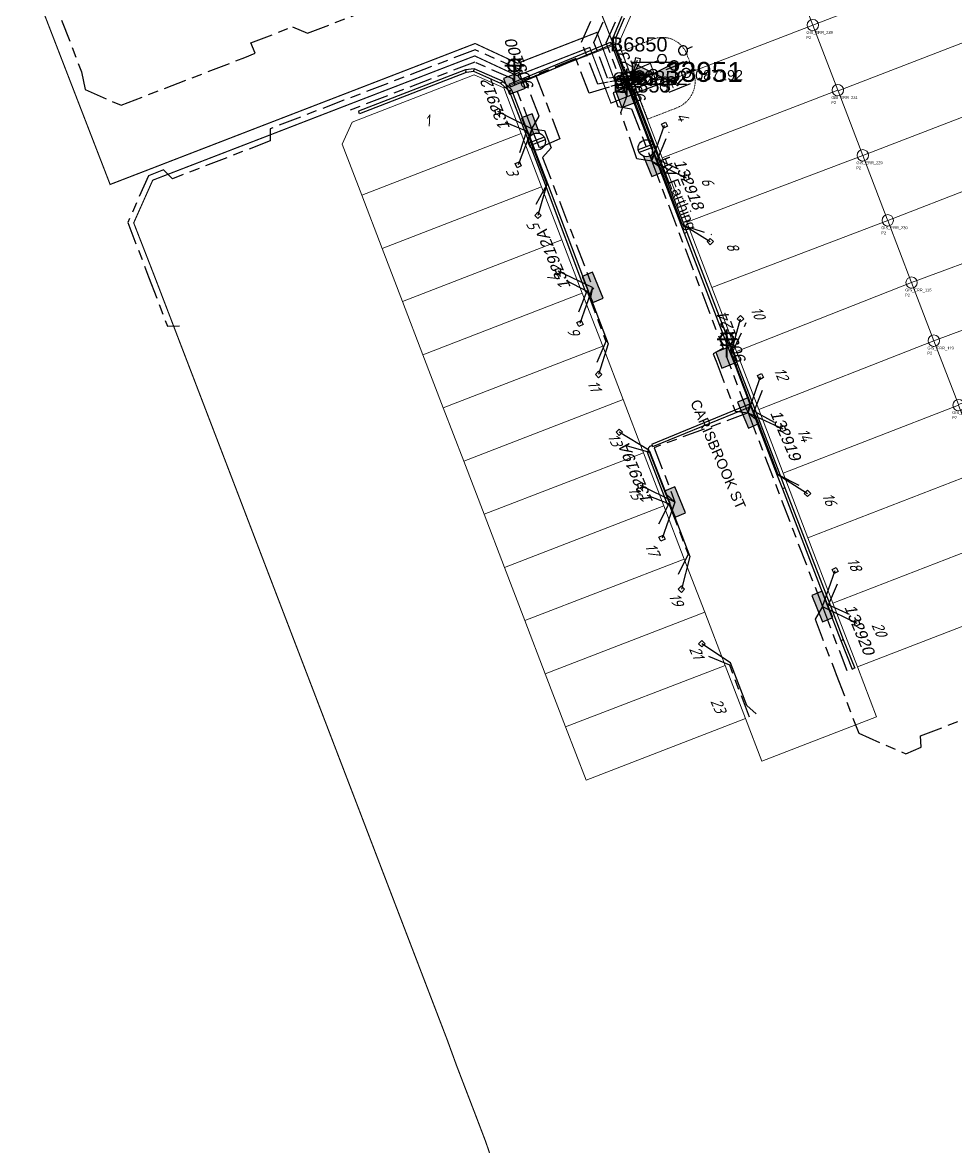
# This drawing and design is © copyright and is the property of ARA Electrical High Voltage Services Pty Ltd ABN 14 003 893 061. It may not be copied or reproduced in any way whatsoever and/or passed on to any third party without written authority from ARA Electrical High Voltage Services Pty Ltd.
# Model space of a CAD drawing. Header units: metres. Extents: x 310412 to 311596, y 6269899 to 6270937.
# Drawn here: x 310512 to 310675.7, y 6269899 to 6270097.6 of the extents above; entities that cross this region are included whole.
import ezdxf
from ezdxf.enums import TextEntityAlignment as Align

# ---------------------------------------------------------------- set-up
doc = ezdxf.new("R2010")
doc.units = ezdxf.units.M
for name, pattern in [('Cable Exist UG', [8.2, 4, -1.2, 1.8, -1.2]), ('HIDDEN', [0.375, 0.25, -0.125]), ('HIDDEN2', [0.1875, 0.125, -0.0625])]:
    doc.linetypes.add(name, pattern=pattern)
doc.layers.get('0').update_dxf_attribs({"color": 6})
for name, color, linetype, lineweight in [('Cadastre Land Parcels_SP_EXT', 9, 'Continuous', 5), ('Cadastre Other Property_SP_EXT', 9, 'HIDDEN', 5), ('Cadastre Roads_SP_EXT', 9, 'Continuous', 5)]:
    doc.layers.add(name, color=color, linetype=linetype, lineweight=lineweight)
for name, color, linetype in [('Duct_SP_EXT', 7, 'Continuous'), ('Equip_HV_EXT', 7, 'Continuous'), ('Equip_LV_EXT', 7, 'Continuous'), ('Equip_SP_SL_EXT', 7, 'Continuous'), ('Mains_HV_EXT', 7, 'Continuous'), ('Mains_LV_EXT', 7, 'Continuous'), ('Notes_LV_MISC', 7, 'Continuous'), ('Services_SP_EXT', 7, 'Continuous'), ('Sub_SP_EXT', 7, 'Continuous'), ('SupportsUG_SP_LV_EXT', 7, 'Continuous'), ('SupportsUG_SP_LV_SL_EXT', 7, 'Continuous'), ('Trench_SP_EXT', 7, 'Continuous')]:
    doc.layers.add(name, color=color, linetype=linetype)
doc.styles.add('ARIAL', font='arial.ttf', dxfattribs={"height": 2})
doc.styles.add('COLUMN_LABEL', font='arial.ttf')
doc.styles.add('iecARIAL', font='arial.ttf', dxfattribs={"height": 2})
doc.styles.add('ISOCP ITALIC', font='isocp.shx', dxfattribs={"oblique": 20})
doc.styles.add('POLE_LABEL', font='arial.ttf')
doc.styles.get("Standard").update_dxf_attribs({"font": 'arial.ttf'})
doc.styles.add('SWITCH_LABEL', font='arial.ttf', dxfattribs={"height": 2.5})
doc.linetypes.add('Cable E UG', pattern='A,6,-0.5,["E",Standard,S=1.7,R=0,X=0.5,Y=-1],-2.9', length=9.4)

# ---------------------------------------------------------------- blocks, each defined once
blk = doc.blocks.new('SUB_PADMOUNT_EXT')
for points in [[(0, 0), (-3.84, 1.92), (-3.84, -1.92)], [(0, 0), (3.84, 1.92), (3.84, -1.92)]]:
    blk.add_hatch(color=256).paths.add_polyline_path(points)
for p, q in [((3.84, 1.92), (-3.84, -1.92)), ((-3.84, 1.92), (3.84, -1.92))]:
    blk.add_line(p, q)
blk.add_lwpolyline([(-3.84, -1.92), (3.84, -1.92), (3.84, 1.92), (-3.84, 1.92)], close=True)
for tag, height, flags, p in [('ASSET_NUM', 3.5, 8, (2, 2)), ('STREET_CODE', 0.2, 9, (1.5, 0)), ('CONSTRUCTED_VOLTAGE', 0.2, 9, (1.5, -0.2)), ('OPERATING_VOLTAGE', 0.2, 9, (1.5, -0.6)), ('ORIENTATION', 0.2, 9, (1.5, -0.8)), ('OWNED_BY', 0.2, 9, (1.5, -1)), ('OPERATED_BY', 0.2, 9, (1.5, -1.2)), ('SECONDARY_VOLTAGE', 0.2, 9, (1.5, -1.6)), ('STATE', 0.2, 9, (1.5, -1.8)), ('NO_PHASES', 0.2, 9, (1.5, -0.4)), ('MAINTAINED_BY', 0.2, 9, (1.5, -1.4)), ('PARENT', 0.2, 9, (1.5, -2)), ('SUBSTATION_TYPE', 0.2, 9, (1.5, -2.2)), ('STREETNAME', 0.2, 9, (1.5, -3)), ('SUBURB', 0.2, 9, (1.5, -3.2)), ('Z', 0.2, 1, (1.5, -3.6)), ('USAGE', 0.2, 9, (1.5, -2.4)), ('LEGEND', 0.2, 9, (1.5, -2.6)), ('LOCATION', 0.2, 9, (1.5, -2.8)), ('NOTES', 0.2, 9, (1.5, -3.4))]:
    blk.add_attdef(tag, text='', height=height, dxfattribs=dict(flags=flags)).set_placement(p, align=Align.MIDDLE_LEFT)
blk = doc.blocks.new('COLUMN_EXT')
blk.add_hatch(color=256).paths.add_polyline_path([(-1.49, 1.48), (-1.49, -1.49), (1.48, -1.49), (1.48, 1.48)])
blk.add_lwpolyline([(-1.49, -1.49), (1.48, -1.49), (1.48, 1.48), (-1.49, 1.48)], close=True)
at = {"style": 'COLUMN_LABEL', "oblique": 15, "flags": 8}
blk.add_attdef('ASSET_NUM', text='', height=2, rotation=180, dxfattribs=at).set_placement((2, 2), align=Align.MIDDLE_LEFT)
at = {"flags": 9}
for tag, style, p in [('STRUCTURE_PLANT_NUMBER', 'POLE_LABEL', (1.81, 0.03)), ('STREET_CODE', 'COLUMN_LABEL', (1.81, -0.2))]:
    blk.add_attdef(tag, text='', height=0.2, dxfattribs=dict(at, style=style)).set_placement(p, align=Align.MIDDLE_LEFT)
for tag, p in [('COLUMN_TYPE', (1.81, -0.4)), ('OWNED_BY', (1.81, -0.6)), ('STATE', (1.81, -0.8)), ('USAGE', (1.81, -1)), ('STREETNAME', (1.81, -1.6)), ('SUBURB', (1.81, -1.8)), ('LEGEND', (1.81, -1.2)), ('LOCATION', (1.81, -1.4)), ('NOTES', (1.81, -2))]:
    blk.add_attdef(tag, text='', height=0.2, dxfattribs=at).set_placement(p, align=Align.MIDDLE_LEFT)
at = {"flags": 1}
blk.add_attdef('Z', (1.81, -2.35), '', height=0.2, dxfattribs=at)
blk = doc.blocks.new('PILLAR_EXT')
blk.add_hatch(color=256).paths.add_polyline_path([(-2.475, 0.99), (-2.475, -0.99), (2.475, -0.99), (2.475, 0.99)])
blk.add_lwpolyline([(-2.475, -0.99), (2.475, -0.99), (2.475, 0.99), (-2.475, 0.99)], close=True)
at = {"style": 'ARIAL', "oblique": 15, "flags": 8}
blk.add_attdef('ASSET_NUM', (1.5, 3.5), '', height=2, dxfattribs=at)
for tag, p, flags in [('OWNED_BY', (0, -0.2), 9), ('STATE', (0, -0.4), 9), ('SUPPORT_TYPE', (0, -0.6), 9), ('STREETNAME', (0, -1.8), 9), ('SUBURB', (0, -2), 1), ('USAGE', (0, -0.8), 9), ('LEGEND', (0, -1), 9), ('LOCATION', (0, -1.2), 9), ('NOTES', (0, -1.4), 9), ('PARENT', (0, -1.6), 9)]:
    blk.add_attdef(tag, p, '', height=0.2, dxfattribs=dict(flags=flags))
blk = doc.blocks.new('SL_LANTERN_EXT')
at = {"lineweight": 40}
for p, q in [((-1.46, 5.68), (-1.06, 5.28)), ((0, 1.97), (0, 6.47)), ((1.46, 5.68), (1.06, 5.28)), ((-2.25, 4.22), (2.25, 4.22)), ((-1.46, 2.76), (-1.06, 3.16)), ((0, 0), (0, 2.72)), ((1.46, 2.76), (1.06, 3.16))]:
    blk.add_line(p, q, dxfattribs=at)
blk.add_circle((0, 4.22), 1.5, dxfattribs=at)
at = {"style": 'iecARIAL', "flags": 9}
blk.add_attdef('ASSET_NUM', (1.5, 1.5), '', height=2.5, dxfattribs=at)
for tag, p, height, flags in [('OPERATING_VOLTAGE', (0.98, -1.65), 0.2, 9), ('ORIENTATION', (0.98, -1.85), 0.2, 9), ('OWNED_BY', (0.98, -2.05), 0.2, 9), ('STATE', (0.98, -2.25), 0.2, 9), ('CONSTRUCTED_VOLTAGE', (0.98, -0.65), 0.2, 9), ('CONTROL_TYPE', (0.98, -0.85), 0.2, 9), ('LANTERN_PURPOSE', (0.98, -1.05), 0.2, 9), ('LANTERN_TYPE', (0.98, -1.25), 0.2, 9), ('NO_PHASES', (0.98, -1.45), 0.2, 9), ('USAGE', (0.98, -2.45), 0.2, 9), ('CEXIST', (0.98, -2.65), 0.2, 9), ('LNUMBER', (2.18, -3.25), 2.5, 8), ('CNEW', (0.98, -2.85), 0.2, 9), ('CNUMBER', (0.98, -3.05), 0.2, 9), ('CREMOVE', (0.98, -3.25), 0.2, 9), ('CREPLACE', (0.98, -3.45), 0.2, 9), ('LKINGHEIGHT', (0.98, -3.65), 0.2, 9), ('LBRACKET', (0.98, -3.85), 0.2, 9), ('LBRACKETVOCAB', (0.98, -4.05), 0.2, 9), ('LCATEGORY', (0.98, -4.25), 0.2, 9), ('LCHARGE1', (0.98, -4.45), 0.2, 9), ('LCHARGE1PERCENT', (0.98, -4.65), 0.2, 9), ('LCHARGE2', (0.98, -4.85), 0.2, 9), ('LCHARGE2PERCENT', (0.98, -5.05), 0.2, 9), ('LCHARGE3', (0.98, -5.25), 0.2, 9), ('LCHARGE3PERCENT', (0.98, -5.45), 0.2, 9), ('LEXIST', (0.98, -5.65), 0.2, 9), ('LLAMP', (0.98, -5.85), 0.2, 9), ('LLAMPVOCAB', (0.98, -6.05), 0.2, 9), ('LMAST', (0.98, -6.25), 0.2, 9), ('LMASTVOCAB', (0.98, -6.45), 0.2, 9), ('LNEW', (0.98, -6.65), 0.2, 9), ('LANTNUMBER', (0.98, -6.85), 0.2, 9), ('LOUTREACH', (0.98, -7.25), 0.2, 9), ('LOUTREACHVOCAB', (0.98, -7.45), 0.2, 9), ('LRATECODE', (0.98, -7.65), 0.2, 9), ('LREMOVE', (0.98, -7.85), 0.2, 9), ('LREPLACE', (0.98, -8.05), 0.2, 9), ('STREETNAME', (0.98, -9.25), 0.2, 9), ('SUBURB', (0.98, -9.45), 0.2, 1), ('LTYPE', (0.98, -8.25), 0.2, 9), ('LTYPEVOCAB', (0.98, -8.45), 0.2, 9), ('LEGEND', (0.98, -8.65), 0.2, 9), ('LOCATION', (0.98, -8.85), 0.2, 9), ('NOTES', (0.98, -9.05), 0.2, 9)]:
    blk.add_attdef(tag, p, '', height=height, dxfattribs=dict(flags=flags))
blk = doc.blocks.new('CCP_EXT')
at = {"flags": 9}
for tag, p in [('STATE', (0, -1.8)), ('NOTES', (0, -2))]:
    blk.add_attdef(tag, text='', height=0.2, dxfattribs=at).set_placement(p, align=Align.MIDDLE_LEFT)
blk.add_wipeout([(0, 0.57), (0.57, 0), (0, -0.57), (-0.57, 0)])
blk.add_lwpolyline([(-0.57, 0), (0, 0.57), (0.57, 0), (0, -0.57), (-0.57, 0)])
at = {"flags": 1}
blk.add_attdef('Z', (0, 0), '', height=0.2, dxfattribs=at)
at = {"flags": 9}
for tag, p in [('CCP_TYPE', (0, 0)), ('CONSTRUCTED_VOLTAGE', (0, -0.2)), ('OPERATING_VOLTAGE', (0, -0.6)), ('ORIENTATION', (0, -0.8)), ('OWNED_BY', (0, -1)), ('NO_PHASES', (0, -0.4)), ('USAGE', (0, -1.2)), ('LEGEND', (0, -1.4)), ('LIFE_SUPPORT', (0, -1.6))]:
    blk.add_attdef(tag, text='', height=0.2, dxfattribs=at).set_placement(p, align=Align.MIDDLE_LEFT)
blk = doc.blocks.new('LV_UG_DFUSE_CLOSED_EXT')
for points in [[(1, 0), (0, 0)], [(5.04, 0.73), (2.16, -0.72)], [(5.05, -0.71), (2.16, 0.72)], [(6.2, 0.01), (7.2, 0.01)]]:
    blk.add_lwpolyline(points)
for centre in [(1.8, 0), (5.4, 0.01)]:
    blk.add_circle(centre, 0.8)
at = {"flags": 9}
for tag, p in [('ACTUAL_STATUS', (0, 0)), ('CONSTRUCTED_VOLTAGE', (0, -0.2)), ('OPERATING_VOLTAGE', (0, -0.6)), ('ORIENTATION', (0, -0.8)), ('STATE', (0, -1)), ('SWITCH_TYPE', (0, -1.2)), ('NO_PHASES', (0, -0.4)), ('USAGE', (0, -1.4)), ('NOTES', (0, -1.6))]:
    blk.add_attdef(tag, text='', height=0.2, dxfattribs=at).set_placement(p, align=Align.MIDDLE_LEFT)
at = {"flags": 1}
blk.add_attdef('Z', (0, 0), '', height=0.2, dxfattribs=at)
blk = doc.blocks.new('LV_UG_LINKS_CLOSED_EXT')
blk.add_wipeout([(-1.06, 1.06), (-1.18, 0.92), (-1.29, 0.76), (-1.37, 0.59), (-1.43, 0.42), (-1.48, 0.23), (-1.49, 0.05), (-1.49, -0.14), (-1.46, -0.33), (-1.41, -0.51), (-1.33, -0.68), (-1.24, -0.84), (-1.12, -0.99), (-0.99, -1.12), (-0.84, -1.24), (-0.68, -1.33), (-0.51, -1.41), (-0.33, -1.46), (-0.14, -1.49), (0.05, -1.49), (0.23, -1.48), (0.42, -1.43), (0.59, -1.37), (0.76, -1.29), (0.92, -1.18), (1.06, -1.06), (1.18, -0.92), (1.29, -0.76), (1.37, -0.59), (1.43, -0.42), (1.48, -0.23), (1.49, -0.05), (1.49, 0.14), (1.46, 0.33), (1.41, 0.51), (1.33, 0.68), (1.24, 0.84), (1.12, 0.99), (0.99, 1.12), (0.84, 1.24), (0.68, 1.33), (0.51, 1.41), (0.33, 1.46), (0.14, 1.49), (-0.05, 1.49), (-0.23, 1.48), (-0.42, 1.43), (-0.59, 1.37), (-0.76, 1.29), (-0.92, 1.18)])
for p, q in [((-0.25, -1.48), (-0.25, 1.48)), ((0.25, -1.48), (0.25, 1.48))]:
    blk.add_line(p, q)
blk.add_circle((0, 0), 1.5)
at = {"flags": 9}
for tag, p in [('ACTUAL_STATUS', (0, 0)), ('CONSTRUCTED_VOLTAGE', (0, -0.2)), ('OPERATING_VOLTAGE', (0, -0.6)), ('ORIENTATION', (0, -0.8)), ('STATE', (0, -1)), ('SWITCH_TYPE', (0, -1.2)), ('NO_PHASES', (0, -0.4)), ('USAGE', (0, -1.4)), ('NOTES', (0, -1.6))]:
    blk.add_attdef(tag, text='', height=0.2, dxfattribs=at).set_placement(p, align=Align.MIDDLE_LEFT)
at = {"flags": 1}
blk.add_attdef('Z', (0, 0), '', height=0.2, dxfattribs=at)
blk = doc.blocks.new('SWG_HOLEC_SU_EXT')
blk.add_line((1.8, -2), (5.8, -2))
for points in [[(1, 0), (0, 0)], [(6.6, 0), (7.6, 0)]]:
    blk.add_lwpolyline(points)
for points in [[(1.8, -0.8, 1), (1.8, 0.8, 1)], [(5.8, -0.8, 1), (5.8, 0.8, 1)]]:
    blk.add_lwpolyline(points, format="xyb", close=True)
at = {"style": 'SWITCH_LABEL', "flags": 8}
blk.add_attdef('ASSET_NUM', text='', height=2.5, rotation=179.9544, dxfattribs=at).set_placement((-2.4, 0), align=Align.MIDDLE_LEFT)
at = {"flags": 1}
blk.add_attdef('Z', (0, 0), '', height=0.2, dxfattribs=at)
at = {"flags": 9}
for tag, p in [('ACTUAL_STATUS', (0, -0.4)), ('CONSTRUCTED_VOLTAGE', (0, -0.6)), ('OPERATING_VOLTAGE', (0, -1)), ('ORIENTATION', (0, -1.2)), ('OWNED_BY', (0, -1.4)), ('STATE', (0, -1.8)), ('SWITCH_TYPE', (0, -2)), ('NO_PHASES', (0, -0.8)), ('PARENT', (0, -1.6)), ('STREETNAME', (0, -2.6)), ('SUBURB', (0, -2.8)), ('USAGE', (0, -2.2)), ('LOCATION', (0, -2.4)), ('NOTES', (0, -3))]:
    blk.add_attdef(tag, text='', height=0.2, dxfattribs=at).set_placement(p, align=Align.MIDDLE_LEFT)
at = {"style": 'SWITCH_LABEL', "flags": 9}
blk.add_attdef('STREET_CODE', text='', height=0.2, dxfattribs=at).set_placement((0, -0.2), align=Align.MIDDLE_LEFT)
blk = doc.blocks.new('SWG_HOLEC_SU_NO_EXT')
blk.add_line((1.8, -2), (5.8, -2))
for points in [[(1, 0), (0, 0)], [(6.6, 0), (7.6, 0)]]:
    blk.add_lwpolyline(points)
for points in [[(1.8, -0.8, 1), (1.8, 0.8, 1)], [(5.8, -0.8, 1), (5.8, 0.8, 1)]]:
    blk.add_lwpolyline(points, format="xyb", close=True)
at = {"insert": (5.31, -3.64), "char_height": 1.4, "width": 3.8863, "attachment_point": 1, "rotation": 180}
blk.add_mtext('{\\fArial|b0|i0|c0|p34;N/O}', dxfattribs=at)
at = {"style": 'SWITCH_LABEL', "flags": 8}
blk.add_attdef('ASSET_NUM', text='', height=2.5, rotation=179.9544, dxfattribs=at).set_placement((-2.4, 0), align=Align.MIDDLE_LEFT)
at = {"flags": 1}
blk.add_attdef('Z', (0, 0), '', height=0.2, dxfattribs=at)
at = {"flags": 9}
for tag, p in [('ACTUAL_STATUS', (0, -0.4)), ('CONSTRUCTED_VOLTAGE', (0, -0.6)), ('OPERATING_VOLTAGE', (0, -1)), ('ORIENTATION', (0, -1.2)), ('OWNED_BY', (0, -1.4)), ('STATE', (0, -1.8)), ('SWITCH_TYPE', (0, -2)), ('NO_PHASES', (0, -0.8)), ('PARENT', (0, -1.6)), ('STREETNAME', (0, -2.6)), ('SUBURB', (0, -2.8)), ('USAGE', (0, -2.2)), ('LOCATION', (0, -2.4)), ('NOTES', (0, -3))]:
    blk.add_attdef(tag, text='', height=0.2, dxfattribs=at).set_placement(p, align=Align.MIDDLE_LEFT)
at = {"style": 'SWITCH_LABEL', "flags": 9}
blk.add_attdef('STREET_CODE', text='', height=0.2, dxfattribs=at).set_placement((0, -0.2), align=Align.MIDDLE_LEFT)
blk = doc.blocks.new('Err_Circle')
at = {"color": 1}
blk.add_circle((0, 0), 1, dxfattribs=at)
for tag, p in [('ERR_TYPE', (-1.14, -2.45)), ('ERR_NUMBER', (-1.12, -1.55))]:
    blk.add_attdef(tag, p, '', height=0.5, dxfattribs=at)

msp = doc.modelspace()

# ---------------------------------------------------------------- linework, layer by layer
at = {"layer": 'Cadastre Land Parcels_SP_EXT', "linetype": 'Continuous'}
for points in [[(310681.46, 6270109.06), (310678.15, 6270117.69), (310672.98, 6270119.99), (310645.91, 6270109.53), (310650.65, 6270097.15), (310650.66, 6270097.12), (310681.46, 6270109.06)], [(310650.65, 6270097.15), (310645.91, 6270109.53), (310618.83, 6270099.06), (310616.53, 6270093.89), (310619.85, 6270085.22), (310650.65, 6270097.15)], [(310685.9, 6270097.48), (310681.46, 6270109.06), (310650.66, 6270097.12), (310655.03, 6270085.72), (310655.08, 6270085.61), (310685.9, 6270097.48)], [(310690.25, 6270086.12), (310685.9, 6270097.48), (310655.08, 6270085.61), (310659.42, 6270074.27), (310659.42, 6270074.25), (310690.25, 6270086.12)], [(310655.03, 6270085.72), (310650.66, 6270097.12), (310650.65, 6270097.15), (310619.85, 6270085.22), (310624.21, 6270073.85), (310655.03, 6270085.72)], [(310599.46, 6270078.09), (310596.39, 6270086.1), (310591.22, 6270088.4), (310569.77, 6270080.11), (310568.04, 6270076.22), (310571.47, 6270067.28), (310599.46, 6270078.09)], [(310659.42, 6270074.27), (310655.08, 6270085.61), (310655.03, 6270085.72), (310624.21, 6270073.85), (310628.56, 6270062.51), (310659.42, 6270074.27)], [(310694.6, 6270074.79), (310690.25, 6270086.12), (310659.42, 6270074.25), (310663.73, 6270063.05), (310663.8, 6270062.86), (310694.6, 6270074.79)], [(310603.04, 6270068.75), (310599.46, 6270078.09), (310571.47, 6270067.28), (310575.05, 6270057.94), (310603.04, 6270068.75)], [(310663.8, 6270062.86), (310663.73, 6270063.05), (310659.42, 6270074.25), (310659.42, 6270074.27), (310628.56, 6270062.51), (310632.95, 6270051.07), (310663.8, 6270062.86)], [(310698.96, 6270063.41), (310694.6, 6270074.79), (310663.8, 6270062.86), (310667.94, 6270052.07), (310667.99, 6270051.92), (310698.96, 6270063.41)], [(310606.62, 6270059.42), (310603.04, 6270068.75), (310575.05, 6270057.94), (310578.63, 6270048.6), (310606.62, 6270059.42)], [(310702.86, 6270053.24), (310698.96, 6270063.41), (310667.99, 6270051.92), (310671.9, 6270041.73), (310702.86, 6270053.24)], [(310667.99, 6270051.92), (310667.94, 6270052.07), (310663.8, 6270062.86), (310632.95, 6270051.07), (310637.25, 6270039.84), (310667.99, 6270051.92)], [(310610.19, 6270050.08), (310606.62, 6270059.42), (310578.63, 6270048.6), (310582.21, 6270039.26), (310610.19, 6270050.08)], [(310671.9, 6270041.73), (310667.99, 6270051.92), (310637.25, 6270039.84), (310641.15, 6270029.67), (310671.9, 6270041.73)], [(310707.2, 6270041.92), (310702.86, 6270053.24), (310671.9, 6270041.73), (310676.2, 6270030.51), (310707.2, 6270041.92)], [(310613.77, 6270040.74), (310610.19, 6270050.08), (310582.21, 6270039.26), (310585.79, 6270029.93), (310613.77, 6270040.74)], [(310676.24, 6270030.4), (310676.2, 6270030.51), (310671.9, 6270041.73), (310641.15, 6270029.67), (310645.45, 6270018.46), (310676.24, 6270030.4)], [(310617.35, 6270031.4), (310613.77, 6270040.74), (310585.79, 6270029.93), (310589.37, 6270020.59), (310617.35, 6270031.4)], [(310620.93, 6270022.06), (310617.35, 6270031.4), (310589.37, 6270020.59), (310592.95, 6270011.25), (310620.93, 6270022.06)], [(310680.6, 6270019.04), (310680.55, 6270019.17), (310676.24, 6270030.4), (310645.45, 6270018.46), (310649.8, 6270007.11), (310680.6, 6270019.04)], [(310624.51, 6270012.73), (310620.93, 6270022.06), (310592.95, 6270011.25), (310596.53, 6270001.91), (310624.51, 6270012.73)], [(310684.99, 6270007.59), (310684.91, 6270007.79), (310680.6, 6270019.04), (310649.8, 6270007.11), (310654.19, 6269995.66), (310684.99, 6270007.59)], [(310628.09, 6270003.39), (310624.51, 6270012.73), (310596.53, 6270001.91), (310600.11, 6269992.57), (310628.09, 6270003.39)], [(310689.29, 6269996.35), (310689.29, 6269996.37), (310684.99, 6270007.59), (310654.19, 6269995.66), (310658.49, 6269984.44), (310689.29, 6269996.35)], [(310631.67, 6269994.05), (310628.09, 6270003.39), (310600.11, 6269992.57), (310603.69, 6269983.24), (310631.67, 6269994.05)], [(310635.25, 6269984.71), (310631.67, 6269994.05), (310603.69, 6269983.24), (310607.27, 6269973.9), (310635.25, 6269984.71)], [(310638.83, 6269975.38), (310635.25, 6269984.71), (310607.27, 6269973.9), (310610.85, 6269964.56), (310638.83, 6269975.38)]]:
    msp.add_lwpolyline(points, close=True, dxfattribs=at)
at = {"layer": 'Duct_SP_EXT'}
for p, q in [((310617.15, 6270098.65), (310615.6, 6270095.05)), ((310617.54, 6270098.35), (310616.08, 6270094.94)), ((310597.38, 6270086.77), (310615.13, 6270094.15)), ((310597.56, 6270086.33), (310615.31, 6270093.71)), ((310615.13, 6270094.15), (310615.22, 6270093.93)), ((310615.31, 6270093.71), (310615.22, 6270093.93)), ((310615.6, 6270095.05), (310615.55, 6270093.23)), ((310615.55, 6270093.23), (310615.79, 6270093.22)), ((310615.57, 6270093.14), (310615.79, 6270093.22)), ((310615.6, 6270095.05), (310615.84, 6270095)), ((310616.02, 6270093.31), (310615.79, 6270093.22)), ((310616.03, 6270093.22), (310615.79, 6270093.22)), ((310616.08, 6270094.94), (310615.84, 6270095)), ((310616.08, 6270094.94), (310616.03, 6270093.22)), ((310589.69, 6270089.27), (310570.9, 6270082)), ((310591.21, 6270089.49), (310589.69, 6270089.27)), ((310589.69, 6270089.27), (310589.75, 6270089.04)), ((310591.14, 6270089), (310591.17, 6270089.24)), ((310591.21, 6270089.49), (310591.17, 6270089.24)), ((310596.16, 6270087.28), (310591.21, 6270089.49)), ((310589.81, 6270088.81), (310571.08, 6270081.55)), ((310589.81, 6270088.81), (310589.75, 6270089.04)), ((310591.14, 6270089), (310589.81, 6270088.81)), ((310595.9, 6270086.87), (310591.14, 6270089)), ((310596.16, 6270087.28), (310596.03, 6270087.07)), ((310597.77, 6270085.84), (310596.16, 6270087.28)), ((310595.9, 6270086.87), (310596.03, 6270087.07)), ((310597.45, 6270085.48), (310595.9, 6270086.87)), ((310597.38, 6270086.77), (310597.47, 6270086.55)), ((310597.39, 6270085.57), (310597.61, 6270085.66)), ((310597.45, 6270085.48), (310597.61, 6270085.66)), ((310597.56, 6270086.33), (310597.47, 6270086.55)), ((310597.77, 6270085.84), (310597.61, 6270085.66)), ((310597.84, 6270085.74), (310597.61, 6270085.66)), ((310618.73, 6270084.91), (310618.96, 6270084.99)), ((310618.73, 6270084.91), (310618.96, 6270084.99)), ((310619.18, 6270085.08), (310618.96, 6270084.99)), ((310619.18, 6270085.08), (310618.96, 6270084.99)), ((310570.9, 6270082), (310570.99, 6270081.78)), ((310571.08, 6270081.55), (310570.99, 6270081.78)), ((310603.72, 6270069.08), (310603.95, 6270069.16)), ((310604.17, 6270069.25), (310603.95, 6270069.16)), ((310628.07, 6270060.61), (310628.3, 6270060.69)), ((310628.52, 6270060.78), (310628.3, 6270060.69)), ((310610.82, 6270050.27), (310611.04, 6270050.36)), ((310611.27, 6270050.44), (310611.04, 6270050.36)), ((310636.67, 6270039.59), (310636.44, 6270039.5)), ((310636.67, 6270039.59), (310636.44, 6270039.5)), ((310636.67, 6270039.59), (310637.46, 6270037.53)), ((310636.22, 6270039.42), (310636.44, 6270039.5)), ((310636.22, 6270039.42), (310636.44, 6270039.5)), ((310636.22, 6270039.42), (310637.01, 6270037.35)), ((310637.01, 6270037.35), (310637.23, 6270037.44)), ((310637.46, 6270037.53), (310637.23, 6270037.44)), ((310622.38, 6270023.57), (310639.59, 6270030.63)), ((310622.57, 6270023.12), (310639.77, 6270030.18)), ((310639.59, 6270030.63), (310639.68, 6270030.4)), ((310639.77, 6270030.18), (310639.68, 6270030.4)), ((310640.12, 6270029.25), (310640.35, 6270029.34)), ((310640.12, 6270029.25), (310640.35, 6270029.34)), ((310640.57, 6270029.43), (310640.35, 6270029.34)), ((310640.57, 6270029.43), (310640.35, 6270029.34)), ((310621.61, 6270022.08), (310621.83, 6270022.16)), ((310622.06, 6270022.25), (310621.83, 6270022.16)), ((310622.38, 6270023.57), (310622.47, 6270023.34)), ((310622.57, 6270023.12), (310622.47, 6270023.34)), ((310644.42, 6270018.07), (310644.65, 6270018.15)), ((310644.42, 6270018.07), (310645.32, 6270015.73)), ((310644.87, 6270018.24), (310644.65, 6270018.15)), ((310644.87, 6270018.24), (310645.77, 6270015.9)), ((310645.32, 6270015.73), (310645.54, 6270015.82)), ((310645.77, 6270015.9), (310645.54, 6270015.82)), ((310625.14, 6270012.98), (310625.37, 6270013.07)), ((310625.59, 6270013.16), (310625.37, 6270013.07)), ((310653.18, 6269995.26), (310653.4, 6269995.35)), ((310653.18, 6269995.26), (310653.4, 6269995.35)), ((310653.18, 6269995.26), (310655.56, 6269989.07)), ((310653.63, 6269995.44), (310653.4, 6269995.35)), ((310653.63, 6269995.44), (310653.4, 6269995.35)), ((310653.63, 6269995.44), (310656, 6269989.25)), ((310655.56, 6269989.07), (310655.78, 6269989.16)), ((310655.56, 6269989.07), (310657.55, 6269984.06)), ((310656, 6269989.25), (310655.78, 6269989.16)), ((310656, 6269989.25), (310658, 6269984.24)), ((310657.55, 6269984.06), (310657.77, 6269984.15)), ((310658, 6269984.24), (310657.77, 6269984.15))]:
    msp.add_line(p, q, dxfattribs=at)
at = {"layer": 'Mains_HV_EXT', "linetype": 'Cable E UG', "const_width": 0.2}
msp.add_lwpolyline([(310622.76, 6270088.67), (310621.62, 6270087.02), (310621.62, 6270087.02), (310619.19, 6270085.85), (310620.38, 6270082.62)], dxfattribs=at)
at = {"layer": 'Mains_LV_EXT', "linetype": 'Cable Exist UG'}
for points in [[(310518.77, 6270098.03), (310522.28, 6270088.96), (310522.94, 6270085.84), (310522.94, 6270085.84), (310529.22, 6270083.06), (310550.93, 6270091.45), (310552.79, 6270092.24), (310552, 6270094.01), (310552, 6270094.01), (310559.33, 6270096.84), (310561.97, 6270095.7), (310561.97, 6270095.7), (310586.52, 6270105.2)], [(310639.3, 6270029.05), (310622.79, 6270022.94), (310622.79, 6270022.94), (310626.45, 6270013.39)]]:
    msp.add_lwpolyline(points, dxfattribs=at)
at = {"layer": 'Notes_LV_MISC', "linetype": 'Cable Exist UG'}
for points in [[(310639.3, 6270029.05), (310635.55, 6270038.84)], [(310652.33, 6269995.05), (310656.63, 6269983.82)]]:
    msp.add_lwpolyline(points, dxfattribs=at)
at = {"layer": 'Trench_SP_EXT', "linetype": 'Cable Exist UG'}
for points in [[(310615.22, 6270093.93), (310615.82, 6270094.16)], [(310623.87, 6270087.66), (310618.69, 6270085.69)], [(310597.47, 6270086.55), (310596.9, 6270086.3)], [(310600.37, 6270078.5), (310596.53, 6270080.11)], [(310621.83, 6270022.16), (310617.83, 6270023.28)], [(310625.37, 6270013.07), (310623.3, 6270008.97)], [(310639.53, 6269975.62), (310636.07, 6269984.73), (310631.15, 6269986.8)]]:
    msp.add_lwpolyline(points, dxfattribs=at)
msp.add_lwpolyline([(310622.47, 6270023.34), (310622.07, 6270023.16), (310622.07, 6270023.16, 0.425137), (310621.83, 6270022.16)], format="xyb", dxfattribs=at)

# ---------------------------------------------------------------- block references
at = {"layer": 'Cadastre Land Parcels_SP_EXT', "linetype": 'Continuous'}
for p, values in [((310650.65, 6270097.15), {'ERR_NUMBER': 'GIS_ERR_228', 'ERR_TYPE': 'P2'}), ((310655.03, 6270085.72), {'ERR_NUMBER': 'GIS_ERR_231', 'ERR_TYPE': 'P2'}), ((310659.42, 6270074.27), {'ERR_NUMBER': 'GIS_ERR_229', 'ERR_TYPE': 'P2'}), ((310663.8, 6270062.86), {'ERR_NUMBER': 'GIS_ERR_230', 'ERR_TYPE': 'P2'}), ((310667.99, 6270051.92), {'ERR_NUMBER': 'GIS_ERR_115', 'ERR_TYPE': 'P2'}), ((310671.9, 6270041.73), {'ERR_NUMBER': 'GIS_ERR_119', 'ERR_TYPE': 'P2'}), ((310676.24, 6270030.4), {'ERR_NUMBER': 'GIS_ERR_121', 'ERR_TYPE': 'P2'})]:
    msp.add_blockref('Err_Circle', p, dxfattribs=at).add_auto_attribs(values)
at = {"layer": 'Equip_LV_EXT', "rotation": 205.5689123197365}
msp.add_blockref('LV_UG_DFUSE_CLOSED_EXT', (310622.12, 6270088.36), dxfattribs=at)
at = {"layer": 'Equip_SP_SL_EXT', "xscale": 0.75, "yscale": 0.75, "zscale": 0.75}
for p in [(310598.28, 6270086.91), (310618.01, 6270084.6), (310635.55, 6270038.84)]:
    msp.add_blockref('SL_LANTERN_EXT', p, dxfattribs=at)
at = {"layer": 'Sub_SP_EXT'}
ref = msp.add_blockref('SUB_PADMOUNT_EXT', (310622.76, 6270088.67), dxfattribs=at)
ref.add_attrib('ASSET_NUM', '33951', dxfattribs={"layer": '0', "height": 3.5}).set_placement((310624.76, 6270088.92), align=Align.MIDDLE_LEFT)
at = {"layer": 'SupportsUG_SP_LV_EXT'}
ref = msp.add_blockref('PILLAR_EXT', (310601.35, 6270078.91), dxfattribs=dict(at, rotation=111.0549248773316))
ref.add_attrib('ASSET_NUM', '132912', (310597.54, 6270079.05), dxfattribs={"layer": '0', "height": 2, "rotation": 111.0549, "style": 'ARIAL', "oblique": 15})
ref = msp.add_blockref('PILLAR_EXT', (310622.37, 6270073.23), dxfattribs=dict(at, rotation=292.4333308083046))
ref.add_attrib('ASSET_NUM', '132918', (310626.18, 6270073.18), dxfattribs={"layer": '0', "height": 2, "rotation": 292.4333, "style": 'ARIAL', "oblique": 15})
ref = msp.add_blockref('PILLAR_EXT', (310612.01, 6270051.08), dxfattribs=dict(at, rotation=112.5897025091425))
ref.add_attrib('ASSET_NUM', '132912A', (310608.21, 6270051.12), dxfattribs={"layer": '0', "height": 2, "rotation": 112.5897, "style": 'ARIAL', "oblique": 15})
ref = msp.add_blockref('PILLAR_EXT', (310639.3, 6270029.05), dxfattribs=dict(at, rotation=293.2193779785187))
ref.add_attrib('ASSET_NUM', '132919', (310643.11, 6270029.06), dxfattribs={"layer": '0', "height": 2, "rotation": 293.2194, "style": 'ARIAL', "oblique": 15})
ref = msp.add_blockref('PILLAR_EXT', (310626.45, 6270013.39), dxfattribs=dict(at, rotation=112.3567050853484))
ref.add_attrib('ASSET_NUM', '132919A', (310622.65, 6270013.45), dxfattribs={"layer": '0', "height": 2, "rotation": 112.3567, "style": 'ARIAL', "oblique": 15})
ref = msp.add_blockref('PILLAR_EXT', (310652.33, 6269995.05), dxfattribs=dict(at, rotation=292.4083700613228))
ref.add_attrib('ASSET_NUM', '132920', (310656.14, 6269994.99), dxfattribs={"layer": '0', "height": 2, "rotation": 292.4084, "style": 'ARIAL', "oblique": 15})
at = {"layer": 'SupportsUG_SP_LV_SL_EXT'}
ref = msp.add_blockref('COLUMN_EXT', (310598.28, 6270086.91), dxfattribs=dict(at, rotation=290.9675889721245))
ref.add_attrib('ASSET_NUM', '903100', dxfattribs={"layer": '0', "height": 2, "rotation": 110.9676, "style": 'COLUMN_LABEL', "oblique": 15}).set_placement((310600.86, 6270085.76), align=Align.MIDDLE_LEFT)
ref = msp.add_blockref('COLUMN_EXT', (310618.01, 6270084.6), dxfattribs=dict(at, rotation=290.9672973331805))
ref.add_attrib('ASSET_NUM', '903123', dxfattribs={"layer": '0', "height": 2, "rotation": 110.9673, "style": 'COLUMN_LABEL', "oblique": 15}).set_placement((310620.6, 6270083.45), align=Align.MIDDLE_LEFT)
ref = msp.add_blockref('COLUMN_EXT', (310635.55, 6270038.84), dxfattribs=dict(at, rotation=290.9676552047565))
ref.add_attrib('ASSET_NUM', '903124', dxfattribs={"layer": '0', "height": 2, "rotation": 110.9677, "style": 'COLUMN_LABEL', "oblique": 15}).set_placement((310638.13, 6270037.69), align=Align.MIDDLE_LEFT)

# ---------------------------------------------------------------- texts
at = {"layer": 'Cadastre Land Parcels_SP_EXT', "style": 'ISOCP ITALIC', "oblique": 20}
for s, rotation, p in [('1', 16.9143, (310582.79, 6270079.17)), ('4', 293.346, (310626.6, 6270081.3)), ('3', 293.3483, (310596.68, 6270071.66)), ('6', 293.3495, (310630.96, 6270069.93)), ('5', 293.3483, (310600.26, 6270062.32)), ('8', 293.3493, (310635.33, 6270058.54)), ('7', 293.5704, (310603.73, 6270053.4)), ('10', 293.3486, (310639.67, 6270047.23)), ('9', 293.3483, (310607.42, 6270043.64)), ('12', 293.3466, (310643.76, 6270036.55)), ('11', 293.3483, (310611, 6270034.31)), ('14', 293.3471, (310647.86, 6270025.85)), ('13', 293.3483, (310614.58, 6270024.97)), ('15', 293.3483, (310618.15, 6270015.63)), ('16', 293.3511, (310652.19, 6270014.55)), ('17', 293.4679, (310621.12, 6270005.68)), ('18', 293.3452, (310656.56, 6270003.15)), ('19', 293.3483, (310625.31, 6269996.95)), ('20', 293.3486, (310660.91, 6269991.82)), ('21', 293.3461, (310628.89, 6269987.62)), ('23', 293.5704, (310632.63, 6269978.44))]:
    msp.add_text(s, height=2, rotation=rotation, dxfattribs=at).set_placement(p)
at = {"layer": 'Cadastre Other Property_SP_EXT'}
msp.add_text('087192', height=1.8, dxfattribs=at).set_placement((310630.01, 6270087.44))
at = {"layer": 'Cadastre Roads_SP_EXT'}
msp.add_text('CARISBROOK ST', height=1.8, rotation=293.3483, dxfattribs=at).set_placement((310629.11, 6270030.9))

# ---------------------------------------------------------------- next in the draw order: block references
at = {"layer": 'Services_SP_EXT'}
for p, rotation in [((310619.9, 6270090.97), 36.00000006831309), ((310595.35, 6270081.96), 333.0549249544371), ((310624.62, 6270079.57), 250.4333308395566), ((310598.94, 6270072.62), 69.0549248943503), ((310628.44, 6270070.32), 154.4333307897056), ((310605.94, 6270053.96), 334.5897024923786), ((310609.78, 6270044.73), 70.58970257748666), ((310641.46, 6270035.42), 251.2193780931182), ((310645.41, 6270026.23), 155.2193779400403), ((310620.39, 6270016.3), 334.3567050690613), ((310624.19, 6270007.05), 70.35670532915411), ((310654.59, 6270001.38), 250.4083701524344), ((310658.4, 6269992.14), 154.4083698547981)]:
    msp.add_blockref('CCP_EXT', p, dxfattribs=dict(at, rotation=rotation))
for p in [(310602.4, 6270063.73), (310632.66, 6270059.12), (310637.96, 6270045.58), (310613.06, 6270035.78), (310616.69, 6270025.64), (310649.71, 6270014.92), (310627.58, 6269998.09), (310631.16, 6269988.52)]:
    msp.add_blockref('CCP_EXT', p, dxfattribs=at)

# ---------------------------------------------------------------- next in the draw order: linework, layer by layer
at = {"layer": 'Cadastre Other Property_SP_EXT', "linetype": 'HIDDEN2'}
msp.add_lwpolyline([(310621.67, 6270080.64), (310626.81, 6270082.62), (310626.81, 6270082.62, 0.408622), (310629.69, 6270089.1), (310629.69, 6270089.1), (310628.68, 6270091.65), (310628.68, 6270091.65, 0.46644), (310622.22, 6270094.51), (310622.22, 6270094.51), (310617.11, 6270092.55), (310621.67, 6270080.64)], format="xyb", close=True, dxfattribs=at)
at = {"layer": 'Cadastre Roads_SP_EXT', "linetype": 'Continuous'}
msp.add_lwpolyline([(310661.84, 6269975.69), (310658.49, 6269984.44), (310654.19, 6269995.66), (310649.8, 6270007.11), (310645.45, 6270018.46), (310641.15, 6270029.67), (310637.25, 6270039.84), (310632.95, 6270051.07), (310628.56, 6270062.51), (310624.21, 6270073.85), (310619.85, 6270085.22), (310616.53, 6270093.89), (310596.39, 6270086.1), (310599.46, 6270078.09), (310603.04, 6270068.75), (310606.62, 6270059.42), (310610.19, 6270050.08), (310613.77, 6270040.74), (310617.35, 6270031.4), (310620.93, 6270022.06), (310624.51, 6270012.73), (310628.09, 6270003.39), (310631.67, 6269994.05), (310635.25, 6269984.71), (310638.83, 6269975.38), (310641.7, 6269967.91), (310661.84, 6269975.69)], close=True, dxfattribs=at)
at = {"layer": 'Duct_SP_EXT'}
for p, q in [((310616.02, 6270093.31), (310619.18, 6270085.08)), ((310615.57, 6270093.14), (310618.73, 6270084.91)), ((310610.82, 6270050.27), (310603.72, 6270069.08)), ((310611.27, 6270050.44), (310604.17, 6270069.25)), ((310628.07, 6270060.61), (310636.22, 6270039.42)), ((310628.52, 6270060.78), (310636.67, 6270039.59)), ((310637.01, 6270037.35), (310640.12, 6270029.25)), ((310637.46, 6270037.53), (310640.57, 6270029.43)), ((310640.12, 6270029.25), (310644.42, 6270018.07)), ((310640.57, 6270029.43), (310644.87, 6270018.24)), ((310625.14, 6270012.98), (310621.61, 6270022.08)), ((310625.59, 6270013.16), (310622.06, 6270022.25)), ((310645.77, 6270015.9), (310653.63, 6269995.44)), ((310645.32, 6270015.73), (310653.18, 6269995.26))]:
    msp.add_line(p, q, dxfattribs=at)
at = {"layer": 'Mains_HV_EXT', "linetype": 'Cable Exist UG', "const_width": 0.2}
msp.add_lwpolyline([(310631.02, 6270131.68), (310630.5, 6270129.92), (310632.77, 6270124.2), (310632.77, 6270124.2), (310612.2, 6270116.26), (310607.49, 6270114.51), (310614.55, 6270096.58), (310617.63, 6270088.53), (310622.15, 6270090.44), (310622.76, 6270088.67)], dxfattribs=at)
at = {"layer": 'Mains_LV_EXT', "linetype": 'Cable Exist UG'}
for points in [[(310622.76, 6270088.67), (310612.92, 6270086.76), (310612.92, 6270086.76), (310610.07, 6270094.15), (310614.39, 6270103.87), (310619.18, 6270105.69), (310620.68, 6270104.16), (310668.06, 6270122.41), (310667.79, 6270124.49), (310673.18, 6270126.57), (310682.89, 6270122.25), (310683.59, 6270120.43), (310688.99, 6270122.45), (310688.99, 6270122.45), (310693.73, 6270109.75), (310697.67, 6270111.2), (310696.27, 6270114.72)], [(310622.76, 6270088.67), (310614.64, 6270087.81), (310614.64, 6270087.81), (310612.23, 6270094.09), (310615.88, 6270102.29), (310618.67, 6270103.35), (310620.17, 6270101.82), (310620.17, 6270101.82), (310670.24, 6270121.11), (310669.97, 6270123.19), (310669.97, 6270123.19), (310673.12, 6270124.4), (310678.69, 6270121.98), (310687.79, 6270098.28)], [(310639.3, 6270029.05), (310652.33, 6269995.05)], [(310652.33, 6269995.05), (310651.04, 6269992.84), (310651.04, 6269992.84), (310654.44, 6269983.96), (310654.77, 6269983.11), (310658.71, 6269972.81), (310666.97, 6269969.17), (310669.67, 6269970.35), (310669.56, 6269972.33), (310669.56, 6269972.33), (310694.81, 6269982.08)]]:
    msp.add_lwpolyline(points, dxfattribs=at)
at = {"layer": 'Notes_LV_MISC', "linetype": 'Cable Exist UG'}
for points in [[(310618.01, 6270084.6), (310614.4, 6270094.04), (310617.37, 6270100.73), (310618.18, 6270101.05)], [(310598.28, 6270086.91), (310597.98, 6270087.69), (310591.3, 6270090.66), (310569.07, 6270082.07)]]:
    msp.add_lwpolyline(points, dxfattribs=at)
at = {"layer": 'Services_SP_EXT'}
for points in [[(310612.01, 6270051.08), (310605.94, 6270053.96)], [(310612.01, 6270051.08), (310609.78, 6270044.73)], [(310612.01, 6270051.08), (310611.61, 6270049.33), (310611.61, 6270049.33), (310614.73, 6270041.2), (310613.06, 6270035.78)], [(310639.3, 6270029.05), (310639.66, 6270030.92), (310639.66, 6270030.92), (310636.48, 6270039.2), (310636.33, 6270039.59), (310637.96, 6270045.58)], [(310639.3, 6270029.05), (310641.46, 6270035.42)], [(310639.3, 6270029.05), (310645.41, 6270026.23)], [(310639.3, 6270029.05), (310640.87, 6270027.75), (310640.87, 6270027.75), (310644.53, 6270018.21), (310649.71, 6270014.92)], [(310626.45, 6270013.39), (310624.84, 6270014.82), (310624.84, 6270014.82), (310621.88, 6270022.52), (310616.69, 6270025.64)], [(310626.45, 6270013.39), (310620.39, 6270016.3)], [(310626.45, 6270013.39), (310624.19, 6270007.05)], [(310626.45, 6270013.39), (310625.94, 6270011.94), (310625.94, 6270011.94), (310629.04, 6270003.85), (310627.58, 6269998.09)], [(310652.33, 6269995.05), (310654.59, 6270001.38)], [(310652.33, 6269995.05), (310658.4, 6269992.14)], [(310640.69, 6269976.23), (310639.08, 6269977.65), (310639.08, 6269977.65), (310636.2, 6269985.17), (310631.16, 6269988.52)]]:
    msp.add_lwpolyline(points, dxfattribs=at)
at = {"layer": 'Trench_SP_EXT', "linetype": 'Cable Exist UG'}
for points in [[(310618.22, 6270086.91), (310620.27, 6270090.57)], [(310600.37, 6270078.5), (310598.93, 6270073.98)], [(310623.37, 6270073.52), (310625.43, 6270078.41)], [(310623.37, 6270073.52), (310628.34, 6270071.35)], [(310603.95, 6270069.16), (310601.61, 6270064.89)], [(310627.79, 6270062.03), (310632.87, 6270060.37)], [(310611.01, 6270050.44), (310606.91, 6270052.48)], [(310611.01, 6270050.44), (310609.21, 6270045.94)], [(310611.04, 6270050.36), (310614.35, 6270041.58), (310612.37, 6270036.98)], [(310636.44, 6270039.5), (310638.98, 6270044.92)], [(310640.35, 6270029.34), (310642.16, 6270033.91)], [(310640.35, 6270029.34), (310644.52, 6270027.08)], [(310644.65, 6270018.15), (310649.25, 6270015.82)], [(310625.37, 6270013.07), (310621.22, 6270014.7)], [(310625.37, 6270013.07), (310628.78, 6270004.27), (310626.56, 6269999.75)], [(310653.4, 6269995.35), (310655.33, 6269999.78)], [(310653.4, 6269995.35), (310658.17, 6269993.24)]]:
    msp.add_lwpolyline(points, dxfattribs=at)

# ---------------------------------------------------------------- next in the draw order: block references
at = {"layer": 'Equip_HV_EXT'}
ref = msp.add_blockref('SWG_HOLEC_SU_EXT', (310622.5, 6270090.51), dxfattribs=dict(at, rotation=22.01506567335653))
ref.add_attrib('ASSET_NUM', 'B6850', dxfattribs={"layer": '0', "height": 2.5, "style": 'SWITCH_LABEL'}).set_placement((310620.1, 6270091.76), align=Align.BOTTOM_CENTER)
ref = msp.add_blockref('SWG_HOLEC_SU_NO_EXT', (310620.96, 6270087.86), dxfattribs=dict(at, rotation=22.44624198423226))
ref.add_attrib('ASSET_NUM', 'B6852', dxfattribs={"layer": '0', "height": 2.5, "style": 'SWITCH_LABEL'}).set_placement((310618.56, 6270089.11), align=Align.TOP_LEFT)
ref = msp.add_blockref('SWG_HOLEC_SU_EXT', (310623.04, 6270086.55), dxfattribs=dict(at, rotation=21.97178892203022))
ref.add_attrib('ASSET_NUM', 'B6853', dxfattribs={"layer": '0', "height": 2.5, "style": 'SWITCH_LABEL'}).set_placement((310620.64, 6270087.8), align=Align.TOP_CENTER)
at = {"layer": 'Equip_LV_EXT'}
for p, rotation in [((310622.03, 6270088.59), 186.0871411377484), ((310622.08, 6270088.54), 190.968083472765), ((310622.06, 6270088.46), 197.0954089653814)]:
    msp.add_blockref('LV_UG_DFUSE_CLOSED_EXT', p, dxfattribs=dict(at, rotation=rotation))

# ---------------------------------------------------------------- next in the draw order: block references
for p, rotation in [((310602.23, 6270076.7), 111.0549247839595), ((310621.49, 6270075.52), 111.0549247217117)]:
    msp.add_blockref('LV_UG_LINKS_CLOSED_EXT', p, dxfattribs=dict(at, rotation=rotation))

# ---------------------------------------------------------------- next in the draw order: linework, layer by layer
at = {"layer": 'Duct_SP_EXT'}
for p, q in [((310600.15, 6270078.42), (310597.39, 6270085.57)), ((310600.59, 6270078.59), (310597.84, 6270085.74)), ((310618.73, 6270084.91), (310623.09, 6270073.53)), ((310619.18, 6270085.08), (310623.54, 6270073.71)), ((310600.14, 6270078.42), (310600.37, 6270078.5)), ((310603.72, 6270069.08), (310600.14, 6270078.42)), ((310600.15, 6270078.42), (310600.37, 6270078.5)), ((310600.59, 6270078.59), (310600.37, 6270078.5)), ((310600.59, 6270078.59), (310600.37, 6270078.5)), ((310604.17, 6270069.25), (310600.59, 6270078.59)), ((310623.09, 6270073.53), (310623.32, 6270073.62)), ((310623.14, 6270073.44), (310623.37, 6270073.52)), ((310623.14, 6270073.44), (310628.07, 6270060.61)), ((310623.54, 6270073.71), (310623.32, 6270073.62)), ((310623.59, 6270073.61), (310623.37, 6270073.52)), ((310623.59, 6270073.61), (310628.52, 6270060.78))]:
    msp.add_line(p, q, dxfattribs=at)
at = {"layer": 'Mains_HV_EXT', "linetype": 'Cable Exist UG', "const_width": 0.2}
for points in [[(310622.76, 6270088.67), (310616.39, 6270085.98), (310616.39, 6270085.98), (310612.76, 6270095.86), (310598.83, 6270090.44), (310598.83, 6270090.44), (310591.38, 6270093.91), (310567.99, 6270084.87), (310555.4, 6270080.01), (310555.4, 6270080.01), (310533.3, 6270071.47), (310527.31, 6270069.16), (310527.31, 6270069.16), (310512.05, 6270108.64)], [(310622.76, 6270088.67), (310623.04, 6270086.55), (310615.22, 6270083.44), (310611.5, 6270093.22), (310598.76, 6270088.26), (310591.31, 6270091.73), (310568.71, 6270083.01), (310556.12, 6270078.14), (310534.79, 6270069.91), (310531.45, 6270062.41), (310535, 6270053.3), (310535, 6270053.3), (310538.58, 6270043.96), (310549.32, 6270015.95), (310549.32, 6270015.95), (310552.89, 6270006.61), (310560.05, 6269987.93), (310560.05, 6269987.93), (310563.63, 6269978.59), (310570.79, 6269959.92), (310570.79, 6269959.92), (310574.36, 6269950.58), (310586.46, 6269919.01), (310588.11, 6269914.47), (310588.11, 6269914.47), (310591.34, 6269906.05), (310593.19, 6269901.19), (310593.91, 6269899.12)]]:
    msp.add_lwpolyline(points, dxfattribs=at)
at = {"layer": 'Mains_HV_EXT', "linetype": 'Cable E UG', "const_width": 0.2}
for points in [[(310620.38, 6270082.62), (310622.06, 6270078.25)], [(310622.06, 6270078.25), (310623.77, 6270073.76)], [(310623.77, 6270073.76), (310625.49, 6270069.28)]]:
    msp.add_lwpolyline(points, dxfattribs=at)
at = {"layer": 'Mains_LV_EXT', "linetype": 'Cable Exist UG'}
for points in [[(310601.35, 6270078.91), (310602.61, 6270081.17), (310602.61, 6270081.17), (310599.55, 6270089.18), (310591.36, 6270092.82), (310568.35, 6270083.94), (310555.43, 6270078.95), (310555.42, 6270076.8), (310555.42, 6270076.8), (310538.26, 6270070.17), (310536.68, 6270071.71), (310536.68, 6270071.71), (310534.05, 6270070.69), (310530.41, 6270062.49), (310534.07, 6270052.94), (310537.38, 6270044.29), (310539.51, 6270044.32)], [(310622.76, 6270088.67), (310611.4, 6270085.18), (310611.4, 6270085.18), (310609.05, 6270091.26), (310602, 6270088.41), (310602, 6270088.41), (310606.24, 6270077.15), (310602.68, 6270075.59), (310601.35, 6270078.91)], [(310622.76, 6270088.67), (310615.62, 6270085.25), (310615.62, 6270085.25), (310616.44, 6270082.83), (310618.85, 6270082.41), (310622.37, 6270073.23)], [(310601.35, 6270078.91), (310603.56, 6270078.63), (310604.73, 6270075.59), (310603.21, 6270073.89), (310603.21, 6270073.89), (310612.14, 6270050.75)], [(310622.37, 6270073.23), (310634.91, 6270040.44), (310633.18, 6270039.44), (310633.18, 6270039.44), (310633.53, 6270038.52), (310633.68, 6270038.12), (310637.04, 6270029.35), (310639.3, 6270029.05)]]:
    msp.add_lwpolyline(points, dxfattribs=at)
at = {"layer": 'Notes_LV_MISC', "linetype": 'Cable Exist UG'}
for points in [[(310601.35, 6270078.91), (310598.28, 6270086.91)], [(310622.37, 6270073.23), (310619.78, 6270073.67), (310616.94, 6270081.82), (310618.01, 6270084.6)]]:
    msp.add_lwpolyline(points, dxfattribs=at)
at = {"layer": 'Services_SP_EXT'}
for points in [[(310622.37, 6270073.23), (310622.6, 6270075.42), (310622.6, 6270075.42), (310618.22, 6270086.79), (310619.9, 6270090.97)], [(310601.35, 6270078.91), (310595.35, 6270081.96)], [(310622.37, 6270073.23), (310624.62, 6270079.57)], [(310601.35, 6270078.91), (310598.94, 6270072.62)], [(310601.35, 6270078.91), (310600.94, 6270077.18), (310600.94, 6270077.18), (310603.99, 6270069.21), (310602.4, 6270063.73)], [(310622.37, 6270073.23), (310628.44, 6270070.32)], [(310622.37, 6270073.23), (310623.82, 6270072.25), (310623.82, 6270072.25), (310627.65, 6270062.25), (310632.66, 6270059.12)]]:
    msp.add_lwpolyline(points, dxfattribs=at)

# ---------------------------------------------------------------- next in the draw order: texts
at = {"layer": 'Mains_HV_EXT'}
msp.add_text('HV Earthing', height=1.8, rotation=290.9674, dxfattribs=at).set_placement((310623.77, 6270073.62))

doc.saveas('drawing.dxf')
